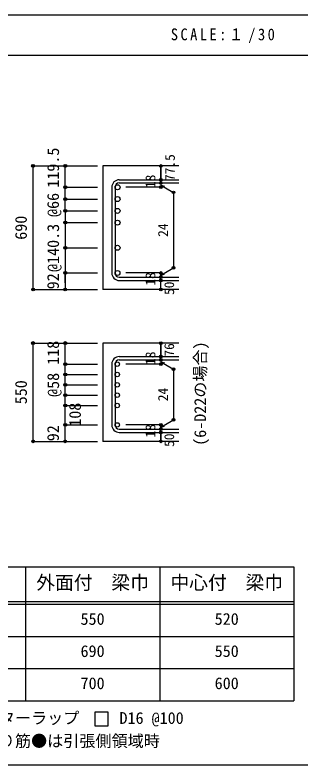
# Model space of a CAD drawing. Units: millimetres at full size, sheet at 1:30. Extents: x -5973 to 5954, y -4195 to 4201.
# Drawn here: x 2051 to 3650, y 3 to 4201 of the extents above; entities that cross this region are included whole.
import ezdxf
from ezdxf.enums import TextEntityAlignment as Align

# ---------------------------------------------------------------- set-up
doc = ezdxf.new("R2010")
doc.units = ezdxf.units.MM
doc.header["$LTSCALE"] = 30
doc.header["$PDMODE"] = 32
doc.header["$PDSIZE"] = 15
for name, color, linetype in [('0-1_躯体線', 2, 'Continuous'), ('0-5_基礎梁筋', 7, 'Continuous'), ('0-6_スタラップ筋', 7, 'Continuous'), ('0-7_文字', 4, 'Continuous'), ('0-D_寸法', 4, 'Continuous'), ('6-7_文字', 7, 'Continuous'), ('6-E_枠', 7, 'Continuous'), ('F-0_枠', 6, 'Continuous')]:
    doc.layers.add(name, color=color, linetype=linetype)
doc.styles.add('ＭＳ ゴシック', font='')
doc.styles.get('ＭＳ ゴシック').set_extended_font_data('MS Gothic')

msp = doc.modelspace()

# ---------------------------------------------------------------- linework, layer by layer
at = {"layer": '0-1_躯体線'}
for p, q in [((2967.44, 3356.03), (2542.44, 3356.03)), ((2542.44, 3356.03), (2542.44, 2665.03)), ((2967.44, 2665.03), (2542.44, 2665.03)), ((2967.44, 2364.68), (2542.44, 2364.68)), ((2542.44, 2364.68), (2542.44, 1814.68)), ((2967.44, 1814.68), (2542.44, 1814.68))]:
    msp.add_line(p, q, dxfattribs=at)
at = {"layer": '0-5_基礎梁筋', "color": 3}
for centre, radius in [((2624.44, 3236.83), 14), ((2624.44, 3170.83), 14), ((2624.44, 3104.83), 14), ((2624.44, 3038.83), 14), ((2624.44, 2897.93), 14), ((2624.44, 2757.03), 14), ((2624.44, 2757.03), 14), ((2622.94, 2246.99), 12.5), ((2622.94, 2188.99), 12.5), ((2622.94, 2130.99), 12.5), ((2622.94, 2072.99), 12.5), ((2622.94, 2014.99), 12.5), ((2622.94, 1906.68), 12.5), ((2622.94, 1906.68), 12.5)]:
    msp.add_circle(centre, radius, dxfattribs=at)
at = {"layer": '0-6_スタラップ筋'}
for p, q in [((2634.44, 3278.83), (2967.44, 3278.83)), ((2592.44, 3236.83), (2592.44, 2757.03)), ((2610.44, 3236.83), (2610.44, 2757.03)), ((2634.44, 3260.83), (2967.44, 3260.83)), ((2634.44, 2733.03), (2967.44, 2733.03)), ((2634.44, 2715.03), (2967.44, 2715.03)), ((2634.44, 2288.99), (2967.44, 2288.99)), ((2634.44, 2270.99), (2967.44, 2270.99)), ((2592.44, 2246.99), (2592.44, 1906.68)), ((2610.44, 2246.99), (2610.44, 1906.68)), ((2634.44, 1882.68), (2967.44, 1882.68)), ((2634.44, 1864.68), (2967.44, 1864.68))]:
    msp.add_line(p, q, dxfattribs=at)
for centre, radius, start, end in [((2634.44, 3236.83), 42, 90, 180), ((2634.44, 3236.83), 24, 90, 180), ((2634.44, 2757.03), 42, 180, 270), ((2634.44, 2757.03), 24, 180, 270), ((2634.44, 2246.99), 42, 90, 180), ((2634.44, 2246.99), 24, 90, 180), ((2634.44, 1906.68), 42, 180, 270), ((2634.44, 1906.68), 24, 180, 270)]:
    msp.add_arc(centre, radius, start, end, dxfattribs=at)
at = {"layer": '0-D_寸法'}
for p, q in [((2152.44, 3356.03), (2332.44, 3356.03)), ((2152.44, 3356.03), (2332.44, 3356.03)), ((2152.44, 2665.03), (2152.44, 3356.03)), ((2332.44, 3356.03), (2512.44, 3356.03)), ((2332.44, 3356.03), (2512.44, 3356.03)), ((2332.44, 3104.83), (2332.44, 3356.03)), ((2867.44, 3278.83), (2867.44, 3356.03)), ((2867.44, 3356.03), (2867.44, 3278.83)), ((2867.44, 3260.83), (2867.44, 3278.83)), ((2332.44, 3236.83), (2512.44, 3236.83)), ((2332.44, 3236.83), (2512.44, 3236.83)), ((2867.44, 3236.83), (2671.35, 3236.83)), ((2867.44, 3260.83), (2867.44, 3236.83)), ((2867.44, 3248.83), (2937.5, 3208.39)), ((2867.44, 3248.83), (2886.76, 3243.66)), ((2937.5, 3208.39), (2937.5, 2785.48)), ((2332.44, 3170.83), (2512.44, 3170.83)), ((2332.44, 3170.83), (2512.44, 3170.83)), ((2332.44, 3104.83), (2512.44, 3104.83)), ((2332.44, 3104.83), (2512.44, 3104.83)), ((2332.44, 3104.83), (2332.44, 2665.03)), ((2332.44, 3038.83), (2512.44, 3038.83)), ((2332.44, 3038.83), (2512.44, 3038.83)), ((2332.44, 2897.93), (2512.44, 2897.93)), ((2332.44, 2897.93), (2512.44, 2897.93)), ((2867.44, 2745.03), (2937.5, 2785.48)), ((2332.44, 2757.03), (2512.44, 2757.03)), ((2332.44, 2757.03), (2512.44, 2757.03)), ((2332.44, 2757.03), (2512.44, 2757.03)), ((2332.44, 2701.07), (2332.44, 2757.03)), ((2867.44, 2757.03), (2671.35, 2757.03)), ((2867.44, 2733.03), (2867.44, 2757.03)), ((2867.44, 2745.03), (2886.76, 2750.21)), ((2867.44, 2715.03), (2867.44, 2733.03)), ((2867.44, 2665.03), (2867.44, 2715.03)), ((2152.44, 2665.03), (2332.44, 2665.03)), ((2332.44, 2665.03), (2512.44, 2665.03)), ((2152.44, 2364.68), (2332.44, 2364.68)), ((2152.44, 2364.68), (2332.44, 2364.68)), ((2152.44, 1814.68), (2152.44, 2364.68)), ((2332.44, 2364.68), (2512.44, 2364.68)), ((2332.44, 2364.68), (2512.44, 2364.68)), ((2332.44, 1814.68), (2332.44, 2364.68)), ((2867.44, 2288.99), (2867.44, 2364.68)), ((2867.44, 2364.68), (2867.44, 2288.99)), ((2867.44, 2270.99), (2867.44, 2288.99)), ((2867.44, 2270.99), (2867.44, 2246.99)), ((2332.44, 2246.99), (2512.44, 2246.99)), ((2332.44, 2246.99), (2512.44, 2246.99)), ((2867.44, 2246.99), (2671.35, 2246.99)), ((2867.44, 2258.99), (2937.5, 2218.54)), ((2867.44, 2258.99), (2886.76, 2253.81)), ((2332.44, 2188.99), (2512.44, 2188.99)), ((2332.44, 2188.99), (2512.44, 2188.99)), ((2937.5, 2218.54), (2937.5, 1935.13)), ((2332.44, 2130.99), (2512.44, 2130.99)), ((2332.44, 2130.99), (2512.44, 2130.99)), ((2332.44, 2072.99), (2512.44, 2072.99)), ((2332.44, 2072.99), (2512.44, 2072.99)), ((2332.44, 2014.99), (2512.44, 2014.99)), ((2332.44, 2014.99), (2512.44, 2014.99)), ((2867.44, 1894.68), (2937.5, 1935.13)), ((2332.44, 1906.68), (2512.44, 1906.68)), ((2332.44, 1906.68), (2512.44, 1906.68)), ((2332.44, 1906.68), (2512.44, 1906.68)), ((2332.44, 1906.68), (2512.44, 1906.68)), ((2867.44, 1906.68), (2671.35, 1906.68)), ((2867.44, 1882.68), (2867.44, 1906.68)), ((2867.44, 1894.68), (2886.76, 1899.86)), ((2867.44, 1814.68), (2867.44, 1882.68)), ((2867.44, 1864.68), (2867.44, 1814.68)), ((2152.44, 1814.68), (2332.44, 1814.68)), ((2332.44, 1814.68), (2512.44, 1814.68))]:
    msp.add_line(p, q, dxfattribs=at)
for centre, radius in [((2152.44, 3356.03), 8), ((2152.44, 3356.03), 7.2), ((2152.44, 3356.03), 6.4), ((2152.44, 3356.03), 5.6), ((2152.44, 3356.03), 4.8), ((2152.44, 3356.03), 4), ((2152.44, 3356.03), 3.2), ((2332.44, 3356.03), 8), ((2332.44, 3356.03), 7.2), ((2332.44, 3356.03), 6.4), ((2332.44, 3356.03), 5.6), ((2332.44, 3356.03), 4.8), ((2332.44, 3356.03), 4), ((2332.44, 3356.03), 3.2), ((2867.44, 3356.03), 4), ((2867.44, 3356.03), 3.6), ((2867.44, 3356.03), 3.2), ((2867.44, 3356.03), 2.8), ((2152.44, 3356.03), 2.4), ((2152.44, 3356.03), 1.6), ((2152.44, 3356.03), 0.8), ((2332.44, 3356.03), 2.4), ((2332.44, 3356.03), 1.6), ((2332.44, 3356.03), 0.8), ((2867.44, 3356.03), 2.4), ((2867.44, 3356.03), 2), ((2867.44, 3356.03), 1.6), ((2867.44, 3356.03), 1.2), ((2867.44, 3356.03), 0.8), ((2867.44, 3356.03), 0.4), ((2867.44, 3278.83), 4), ((2867.44, 3278.83), 3.6), ((2867.44, 3278.83), 3.2), ((2867.44, 3278.83), 2.8), ((2867.44, 3278.83), 2.4), ((2867.44, 3278.83), 2), ((2867.44, 3278.83), 1.6), ((2867.44, 3278.83), 1.2), ((2867.44, 3278.83), 0.8), ((2867.44, 3278.83), 0.4), ((2332.44, 3236.83), 8), ((2332.44, 3236.83), 7.2), ((2332.44, 3236.83), 6.4), ((2332.44, 3236.83), 5.6), ((2332.44, 3236.83), 4.8), ((2332.44, 3236.83), 4), ((2332.44, 3236.83), 3.2), ((2332.44, 3236.83), 2.4), ((2332.44, 3236.83), 1.6), ((2332.44, 3236.83), 0.8), ((2867.44, 3260.83), 4), ((2867.44, 3236.83), 4), ((2867.44, 3260.83), 3.6), ((2867.44, 3236.83), 3.6), ((2867.44, 3260.83), 3.2), ((2867.44, 3236.83), 3.2), ((2867.44, 3260.83), 2.8), ((2867.44, 3236.83), 2.8), ((2867.44, 3260.83), 2.4), ((2867.44, 3236.83), 2.4), ((2867.44, 3260.83), 2), ((2867.44, 3236.83), 2), ((2867.44, 3260.83), 1.6), ((2867.44, 3236.83), 1.6), ((2867.44, 3260.83), 1.2), ((2867.44, 3236.83), 1.2), ((2867.44, 3260.83), 0.8), ((2867.44, 3236.83), 0.8), ((2867.44, 3260.83), 0.4), ((2867.44, 3236.83), 0.4), ((2937.5, 3208.39), 4), ((2937.5, 3208.39), 3.6), ((2937.5, 3208.39), 3.2), ((2937.5, 3208.39), 2.8), ((2937.5, 3208.39), 2.4), ((2937.5, 3208.39), 2), ((2937.5, 3208.39), 1.6), ((2937.5, 3208.39), 1.2), ((2937.5, 3208.39), 0.8), ((2937.5, 3208.39), 0.4), ((2332.44, 3170.83), 8), ((2332.44, 3170.83), 7.2), ((2332.44, 3170.83), 6.4), ((2332.44, 3170.83), 5.6), ((2332.44, 3170.83), 4.8), ((2332.44, 3170.83), 4), ((2332.44, 3170.83), 3.2), ((2332.44, 3170.83), 2.4), ((2332.44, 3170.83), 1.6), ((2332.44, 3170.83), 0.8), ((2332.44, 3104.83), 8), ((2332.44, 3104.83), 7.2), ((2332.44, 3104.83), 6.4), ((2332.44, 3104.83), 5.6), ((2332.44, 3104.83), 4.8), ((2332.44, 3104.83), 4), ((2332.44, 3104.83), 3.2), ((2332.44, 3104.83), 2.4), ((2332.44, 3104.83), 1.6), ((2332.44, 3104.83), 0.8), ((2332.44, 3038.83), 8), ((2332.44, 3038.83), 7.2), ((2332.44, 3038.83), 6.4), ((2332.44, 3038.83), 5.6), ((2332.44, 3038.83), 4.8), ((2332.44, 3038.83), 4), ((2332.44, 3038.83), 3.2), ((2332.44, 3038.83), 2.4), ((2332.44, 3038.83), 1.6), ((2332.44, 3038.83), 0.8), ((2332.44, 2897.93), 8), ((2332.44, 2897.93), 7.2), ((2332.44, 2897.93), 6.4), ((2332.44, 2897.93), 5.6), ((2332.44, 2897.93), 4.8), ((2332.44, 2897.93), 4), ((2332.44, 2897.93), 3.2), ((2332.44, 2897.93), 2.4), ((2332.44, 2897.93), 1.6), ((2332.44, 2897.93), 0.8), ((2937.5, 2785.48), 4), ((2937.5, 2785.48), 3.6), ((2937.5, 2785.48), 3.2), ((2937.5, 2785.48), 2.8), ((2937.5, 2785.48), 2.4), ((2937.5, 2785.48), 2), ((2937.5, 2785.48), 1.6), ((2937.5, 2785.48), 1.2), ((2937.5, 2785.48), 0.8), ((2937.5, 2785.48), 0.4), ((2332.44, 2757.03), 8), ((2332.44, 2757.03), 8), ((2332.44, 2757.03), 7.2), ((2332.44, 2757.03), 7.2), ((2332.44, 2757.03), 6.4), ((2332.44, 2757.03), 6.4), ((2332.44, 2757.03), 5.6), ((2332.44, 2757.03), 5.6), ((2332.44, 2757.03), 4.8), ((2332.44, 2757.03), 4.8), ((2332.44, 2757.03), 4), ((2332.44, 2757.03), 4), ((2332.44, 2757.03), 3.2), ((2332.44, 2757.03), 3.2), ((2332.44, 2757.03), 2.4), ((2332.44, 2757.03), 2.4), ((2332.44, 2757.03), 1.6), ((2332.44, 2757.03), 1.6), ((2332.44, 2757.03), 0.8), ((2332.44, 2757.03), 0.8), ((2867.44, 2757.03), 4), ((2867.44, 2733.03), 4), ((2867.44, 2757.03), 3.6), ((2867.44, 2733.03), 3.6), ((2867.44, 2757.03), 3.2), ((2867.44, 2733.03), 3.2), ((2867.44, 2757.03), 2.8), ((2867.44, 2733.03), 2.8), ((2867.44, 2757.03), 2.4), ((2867.44, 2733.03), 2.4), ((2867.44, 2757.03), 2), ((2867.44, 2733.03), 2), ((2867.44, 2757.03), 1.6), ((2867.44, 2733.03), 1.6), ((2867.44, 2757.03), 1.2), ((2867.44, 2733.03), 1.2), ((2867.44, 2757.03), 0.8), ((2867.44, 2733.03), 0.8), ((2867.44, 2757.03), 0.4), ((2867.44, 2733.03), 0.4), ((2867.44, 2715.03), 4), ((2867.44, 2715.03), 3.6), ((2867.44, 2715.03), 3.2), ((2867.44, 2715.03), 2.8), ((2867.44, 2715.03), 2.4), ((2867.44, 2715.03), 2), ((2867.44, 2715.03), 1.6), ((2867.44, 2715.03), 1.2), ((2867.44, 2715.03), 0.8), ((2867.44, 2715.03), 0.4), ((2152.44, 2665.03), 7.2), ((2152.44, 2665.03), 6.4), ((2152.44, 2665.03), 5.6), ((2152.44, 2665.03), 4.8), ((2152.44, 2665.03), 4), ((2152.44, 2665.03), 3.2), ((2152.44, 2665.03), 2.4), ((2152.44, 2665.03), 1.6), ((2152.44, 2665.03), 0.8), ((2332.44, 2665.03), 7.2), ((2332.44, 2665.03), 6.4), ((2332.44, 2665.03), 5.6), ((2332.44, 2665.03), 4.8), ((2332.44, 2665.03), 4), ((2332.44, 2665.03), 3.2), ((2332.44, 2665.03), 2.4), ((2332.44, 2665.03), 1.6), ((2332.44, 2665.03), 0.8), ((2867.44, 2665.03), 4), ((2867.44, 2665.03), 3.6), ((2867.44, 2665.03), 3.2), ((2867.44, 2665.03), 2.8), ((2867.44, 2665.03), 2.4), ((2867.44, 2665.03), 2), ((2867.44, 2665.03), 1.6), ((2867.44, 2665.03), 1.2), ((2867.44, 2665.03), 0.8), ((2867.44, 2665.03), 0.4), ((2152.44, 2364.68), 8), ((2152.44, 2364.68), 7.2), ((2152.44, 2364.68), 6.4), ((2152.44, 2364.68), 5.6), ((2152.44, 2364.68), 4.8), ((2152.44, 2364.68), 4), ((2152.44, 2364.68), 3.2), ((2152.44, 2364.68), 2.4), ((2152.44, 2364.68), 1.6), ((2152.44, 2364.68), 0.8), ((2332.44, 2364.68), 8), ((2332.44, 2364.68), 7.2), ((2332.44, 2364.68), 6.4), ((2332.44, 2364.68), 5.6), ((2332.44, 2364.68), 4.8), ((2332.44, 2364.68), 4), ((2332.44, 2364.68), 3.2), ((2332.44, 2364.68), 2.4), ((2332.44, 2364.68), 1.6), ((2332.44, 2364.68), 0.8), ((2867.44, 2364.68), 4), ((2867.44, 2364.68), 3.6), ((2867.44, 2364.68), 3.2), ((2867.44, 2364.68), 2.8), ((2867.44, 2364.68), 2.4), ((2867.44, 2364.68), 2), ((2867.44, 2364.68), 1.6), ((2867.44, 2364.68), 1.2), ((2867.44, 2364.68), 0.8), ((2867.44, 2364.68), 0.4), ((2867.44, 2288.99), 4), ((2867.44, 2270.99), 4), ((2867.44, 2288.99), 3.6), ((2867.44, 2270.99), 3.6), ((2867.44, 2288.99), 3.2), ((2867.44, 2270.99), 3.2), ((2867.44, 2288.99), 2.8), ((2867.44, 2270.99), 2.8), ((2867.44, 2288.99), 2.4), ((2867.44, 2270.99), 2.4), ((2867.44, 2288.99), 2), ((2867.44, 2270.99), 2), ((2867.44, 2288.99), 1.6), ((2867.44, 2270.99), 1.6), ((2867.44, 2288.99), 1.2), ((2867.44, 2270.99), 1.2), ((2867.44, 2288.99), 0.8), ((2867.44, 2270.99), 0.8), ((2867.44, 2288.99), 0.4), ((2867.44, 2270.99), 0.4), ((2332.44, 2246.99), 8), ((2332.44, 2246.99), 7.2), ((2332.44, 2246.99), 6.4), ((2332.44, 2246.99), 5.6), ((2332.44, 2246.99), 4.8), ((2332.44, 2246.99), 4), ((2332.44, 2246.99), 3.2), ((2332.44, 2246.99), 2.4), ((2332.44, 2246.99), 1.6), ((2332.44, 2246.99), 0.8), ((2867.44, 2246.99), 4), ((2867.44, 2246.99), 3.6), ((2867.44, 2246.99), 3.2), ((2867.44, 2246.99), 2.8), ((2867.44, 2246.99), 2.4), ((2867.44, 2246.99), 2), ((2867.44, 2246.99), 1.6), ((2867.44, 2246.99), 1.2), ((2867.44, 2246.99), 0.8), ((2867.44, 2246.99), 0.4), ((2332.44, 2188.99), 8), ((2332.44, 2188.99), 7.2), ((2332.44, 2188.99), 6.4), ((2332.44, 2188.99), 5.6), ((2332.44, 2188.99), 4.8), ((2332.44, 2188.99), 4), ((2332.44, 2188.99), 3.2), ((2332.44, 2188.99), 2.4), ((2332.44, 2188.99), 1.6), ((2332.44, 2188.99), 0.8), ((2937.5, 2218.54), 4), ((2937.5, 2218.54), 3.6), ((2937.5, 2218.54), 3.2), ((2937.5, 2218.54), 2.8), ((2937.5, 2218.54), 2.4), ((2937.5, 2218.54), 2), ((2937.5, 2218.54), 1.6), ((2937.5, 2218.54), 1.2), ((2937.5, 2218.54), 0.8), ((2937.5, 2218.54), 0.4), ((2332.44, 2130.99), 8), ((2332.44, 2130.99), 7.2), ((2332.44, 2130.99), 6.4), ((2332.44, 2130.99), 5.6), ((2332.44, 2130.99), 4.8), ((2332.44, 2130.99), 4), ((2332.44, 2130.99), 3.2), ((2332.44, 2130.99), 2.4), ((2332.44, 2130.99), 1.6), ((2332.44, 2130.99), 0.8), ((2332.44, 2072.99), 8), ((2332.44, 2072.99), 7.2), ((2332.44, 2072.99), 6.4), ((2332.44, 2072.99), 5.6), ((2332.44, 2072.99), 4.8), ((2332.44, 2072.99), 4), ((2332.44, 2072.99), 3.2), ((2332.44, 2072.99), 2.4), ((2332.44, 2072.99), 1.6), ((2332.44, 2072.99), 0.8), ((2332.44, 2014.99), 8), ((2332.44, 2014.99), 7.2), ((2332.44, 2014.99), 6.4), ((2332.44, 2014.99), 5.6), ((2332.44, 2014.99), 4.8), ((2332.44, 2014.99), 4), ((2332.44, 2014.99), 3.2), ((2332.44, 2014.99), 2.4), ((2332.44, 2014.99), 1.6), ((2332.44, 2014.99), 0.8), ((2937.5, 1935.13), 4), ((2937.5, 1935.13), 3.6), ((2937.5, 1935.13), 3.2), ((2937.5, 1935.13), 2.8), ((2937.5, 1935.13), 2.4), ((2937.5, 1935.13), 2), ((2937.5, 1935.13), 1.6), ((2937.5, 1935.13), 1.2), ((2937.5, 1935.13), 0.8), ((2937.5, 1935.13), 0.4), ((2332.44, 1906.68), 8), ((2332.44, 1906.68), 8), ((2332.44, 1906.68), 7.2), ((2332.44, 1906.68), 7.2), ((2332.44, 1906.68), 6.4), ((2332.44, 1906.68), 6.4), ((2332.44, 1906.68), 5.6), ((2332.44, 1906.68), 5.6), ((2332.44, 1906.68), 4.8), ((2332.44, 1906.68), 4.8), ((2332.44, 1906.68), 4), ((2332.44, 1906.68), 4), ((2332.44, 1906.68), 3.2), ((2332.44, 1906.68), 3.2), ((2332.44, 1906.68), 2.4), ((2332.44, 1906.68), 2.4), ((2332.44, 1906.68), 1.6), ((2332.44, 1906.68), 1.6), ((2332.44, 1906.68), 0.8), ((2332.44, 1906.68), 0.8), ((2867.44, 1906.68), 4), ((2867.44, 1906.68), 3.6), ((2867.44, 1906.68), 3.2), ((2867.44, 1906.68), 2.8), ((2867.44, 1906.68), 2.4), ((2867.44, 1906.68), 2), ((2867.44, 1906.68), 1.6), ((2867.44, 1906.68), 1.2), ((2867.44, 1906.68), 0.8), ((2867.44, 1906.68), 0.4), ((2867.44, 1882.68), 4), ((2867.44, 1864.68), 4), ((2867.44, 1882.68), 3.6), ((2867.44, 1864.68), 3.6), ((2867.44, 1882.68), 3.2), ((2867.44, 1864.68), 3.2), ((2867.44, 1882.68), 2.8), ((2867.44, 1864.68), 2.8), ((2867.44, 1882.68), 2.4), ((2867.44, 1864.68), 2.4), ((2867.44, 1882.68), 2), ((2867.44, 1864.68), 2), ((2867.44, 1882.68), 1.6), ((2867.44, 1864.68), 1.6), ((2867.44, 1882.68), 1.2), ((2867.44, 1864.68), 1.2), ((2867.44, 1882.68), 0.8), ((2867.44, 1864.68), 0.8), ((2867.44, 1882.68), 0.4), ((2867.44, 1864.68), 0.4), ((2152.44, 1814.68), 7.2), ((2152.44, 1814.68), 6.4), ((2152.44, 1814.68), 5.6), ((2152.44, 1814.68), 4.8), ((2152.44, 1814.68), 4), ((2152.44, 1814.68), 3.2), ((2152.44, 1814.68), 2.4), ((2152.44, 1814.68), 1.6), ((2152.44, 1814.68), 0.8), ((2332.44, 1814.68), 7.2), ((2332.44, 1814.68), 6.4), ((2332.44, 1814.68), 5.6), ((2332.44, 1814.68), 4.8), ((2332.44, 1814.68), 4), ((2332.44, 1814.68), 3.2), ((2332.44, 1814.68), 2.4), ((2332.44, 1814.68), 1.6), ((2332.44, 1814.68), 0.8), ((2867.44, 1814.68), 4), ((2867.44, 1814.68), 3.6), ((2867.44, 1814.68), 3.2), ((2867.44, 1814.68), 2.8), ((2867.44, 1814.68), 2.4), ((2867.44, 1814.68), 2), ((2867.44, 1814.68), 1.6), ((2867.44, 1814.68), 1.2), ((2867.44, 1814.68), 0.8), ((2867.44, 1814.68), 0.4)]:
    msp.add_circle(centre, radius, dxfattribs=at)
at = {"layer": '0-D_寸法', "color": 7}
for p in [(2152.44, 3356.03), (2152.44, 3356.03), (2332.44, 3356.03), (2867.44, 3356.03), (2867.44, 3278.83), (2332.44, 3236.83), (2867.44, 3260.83), (2867.44, 3236.83), (2937.5, 3208.39), (2332.44, 3170.83), (2332.44, 3104.83), (2332.44, 3038.83), (2332.44, 2897.93), (2937.5, 2785.48), (2332.44, 2757.03), (2332.44, 2757.03), (2867.44, 2757.03), (2867.44, 2733.03), (2867.44, 2715.03), (2152.44, 2665.03), (2152.44, 2665.03), (2332.44, 2665.03), (2867.44, 2665.03), (2152.44, 2364.68), (2152.44, 2364.68), (2332.44, 2364.68), (2867.44, 2364.68), (2867.44, 2288.99), (2867.44, 2270.99), (2332.44, 2246.99), (2867.44, 2246.99), (2937.5, 2218.54), (2332.44, 2188.99), (2332.44, 2130.99), (2332.44, 2072.99), (2332.44, 2014.99), (2937.5, 1935.13), (2332.44, 1906.68), (2867.44, 1906.68), (2867.44, 1882.68), (2867.44, 1864.68), (2152.44, 1814.68), (2152.44, 1814.68), (2332.44, 1814.68), (2867.44, 1814.68)]:
    msp.add_point(p, dxfattribs=at)
at = {"layer": '6-7_文字'}
msp.add_lwpolyline([(2497.65, 222.99), (2572.65, 222.99), (2572.65, 297.99), (2497.65, 297.99)], close=True, dxfattribs=at)
at = {"layer": '6-E_枠', "color": 3}
for p, q in [((1447.71, 1112.77), (3610.24, 1112.77)), ((3610.24, 1112.77), (3610.24, 362.77)), ((1447.71, 362.77), (3610.24, 362.77))]:
    msp.add_line(p, q, dxfattribs=at)
at = {"layer": '6-E_枠'}
for p, q in [((2110.24, 1112.77), (2110.24, 362.77)), ((2860.24, 1112.77), (2860.24, 362.77)), ((1447.71, 917.77), (3610.24, 917.77)), ((1447.71, 902.77), (3610.24, 902.77)), ((1447.71, 722.77), (3610.24, 722.77)), ((1447.71, 542.77), (3610.24, 542.77))]:
    msp.add_line(p, q, dxfattribs=at)
at = {"layer": 'F-0_枠'}
msp.add_line((-5972.88, 4201.15), (5954.1, 4201.15), dxfattribs=at)
at = {"layer": 'F-0_枠', "color": 2}
for p, q in [((-5972.88, 3976.15), (3723.6, 3976.15)), ((3723.6, 2.95), (-5972.88, 2.95))]:
    msp.add_line(p, q, dxfattribs=at)

# ---------------------------------------------------------------- texts
at = {"layer": '0-7_文字', "color": 7, "style": 'ＭＳ ゴシック'}
msp.add_text('(6-D22の場合)', height=65.98, rotation=90, dxfattribs=at).set_placement((3139.32, 1789.63), align=Align.BOTTOM_LEFT)
at = {"layer": '0-D_寸法', "style": 'ＭＳ ゴシック'}
for s, height, p in [('119.5', 65.98, (2317.32, 3234.32)), ('77.5', 54.99, (2961.43, 3272.39)), ('18', 54.99, (2852.44, 3232.33)), ('@66', 65.98, (2316.55, 3070.66)), ('690', 65.98, (2137.44, 2943.03)), ('@140.3', 65.98, (2317.44, 2762.93)), ('24', 54.99, (2922.5, 2959.43)), ('92', 65.98, (2316.75, 2665.74)), ('18', 54.99, (2852.44, 2686.53)), ('50', 54.99, (2957.44, 2634.03)), ('118', 65.98, (2317.32, 2242.97)), ('76', 54.99, (2957.32, 2289.3)), ('18', 54.99, (2852.44, 2242.49)), ('@58', 65.98, (2317.44, 2063.49)), ('550', 65.98, (2137.44, 2022.18)), ('24', 54.99, (2922.5, 2039.34)), ('108', 65.98, (2439.44, 1896.4)), ('92', 65.98, (2316.75, 1815.4)), ('18', 54.99, (2852.44, 1836.18)), ('50', 54.99, (2957.44, 1783.68))]:
    msp.add_text(s, height=height, rotation=90, dxfattribs=at).set_placement(p, align=Align.BOTTOM_LEFT)
at = {"layer": '6-7_文字', "color": 2, "style": 'ＭＳ ゴシック'}
for s, p in [('外面付\u3000梁巾', (2170.24, 962.77)), ('中心付\u3000梁巾', (2920.24, 962.77))]:
    msp.add_text(s, height=76.98, dxfattribs=at).set_placement(p, align=Align.BOTTOM_LEFT)
at = {"layer": '6-7_文字', "style": 'ＭＳ ゴシック'}
for s, p in [('550', (2417.74, 767.77)), ('520', (3167.74, 767.77)), ('690', (2417.74, 587.77)), ('550', (3167.74, 587.77)), ('700', (2417.74, 407.77)), ('600', (3167.74, 407.77)), ('※ 基礎梁スターラップ     D16 @100', (1466.27, 213.19)), ('※ 柱型立上り筋●は引張側領域時', (1466.27, 84.68))]:
    msp.add_text(s, height=65.98, dxfattribs=at).set_placement(p, align=Align.BOTTOM_LEFT)
at = {"layer": '6-7_文字', "color": 2, "insert": (2922.26, 4043.65), "char_height": 65.98, "attachment_point": 7, "style": 'ＭＳ ゴシック'}
msp.add_mtext('\\T1.34;\\W0.9;SCALE:１/30', dxfattribs=at)

doc.saveas('drawing.dxf')
